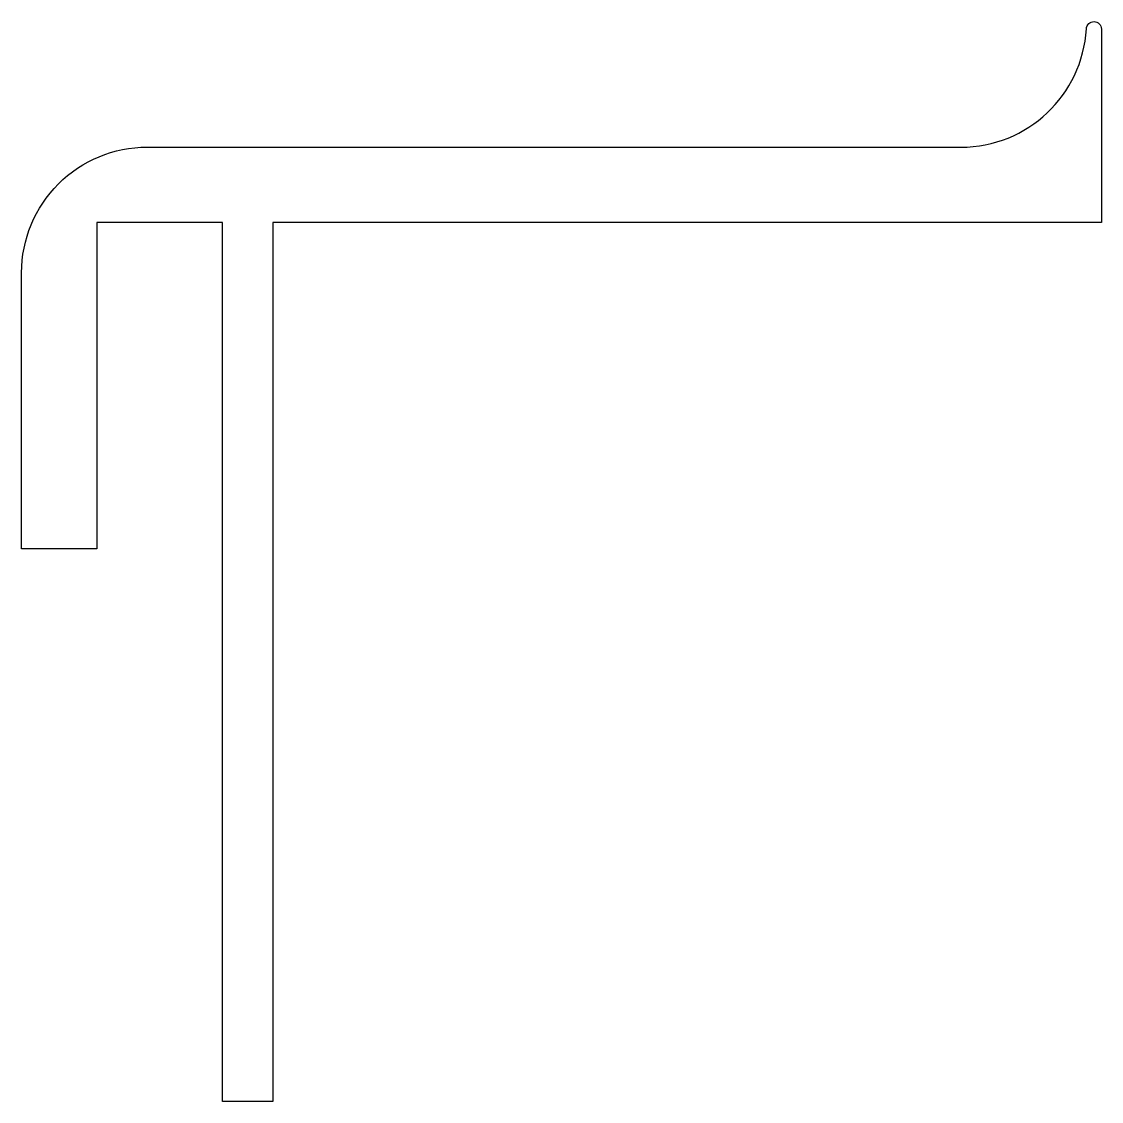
# Model space of a CAD drawing. Extents: x -647.5 to -604.5, y 61.9 to 104.9.
import ezdxf

# ---------------------------------------------------------------- set-up
doc = ezdxf.new("R2010")
doc.units = 0
doc.layers.add('ANA', color=220, linetype='CONTINUOUS')

msp = doc.modelspace()

# ---------------------------------------------------------------- linework, layer by layer
at = {"layer": 'ANA', "color": 0}
msp.add_lwpolyline([(-639.517, 96.918), (-644.517, 96.918), (-644.517, 83.918), (-647.517, 83.918), (-647.517, 94.918, -0.414214), (-642.517, 99.918), (-610.109, 99.918, 0.397433), (-605.117, 104.63, -0.980176), (-604.517, 104.618), (-604.517, 96.918), (-637.517, 96.918), (-637.517, 61.918), (-639.517, 61.918)], format="xyb", close=True, dxfattribs=at)

doc.saveas('drawing.dxf')
